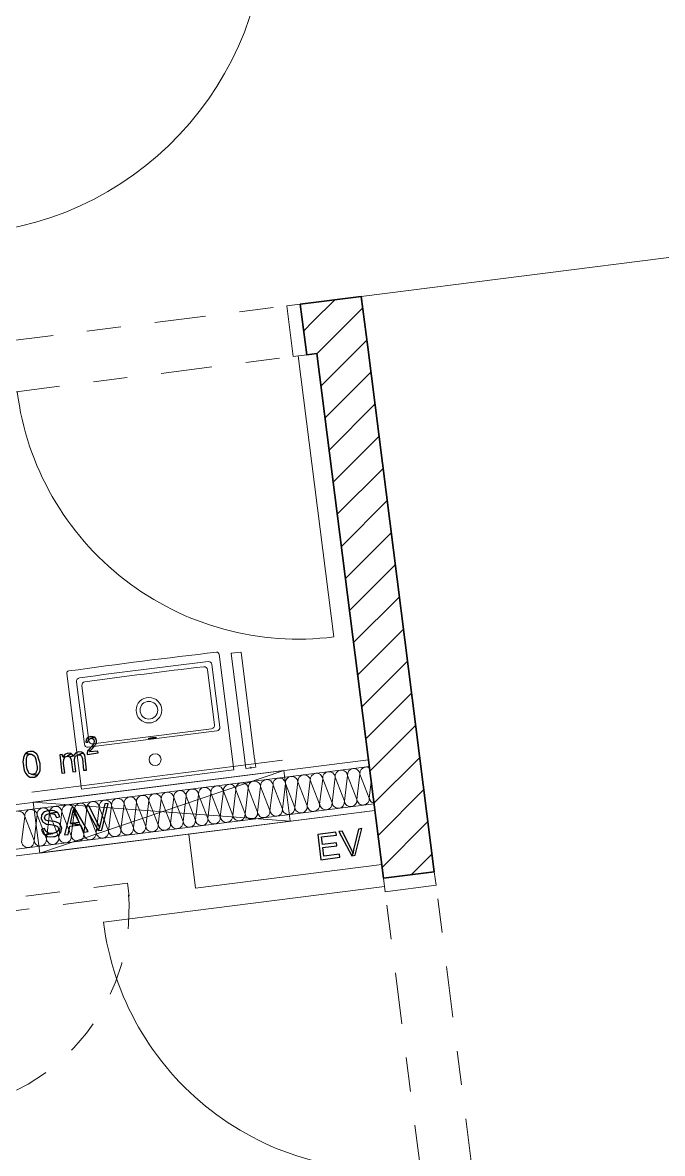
# Model space of a CAD drawing. Header units: metres. Extents: x 2713679.5 to 2713747.3, y 1226017.1 to 1226104.2.
# Drawn here: x 2713738.162 to 2713740.037, y 1226039.021 to 1226042.335 of the extents above; entities that cross this region are included whole.
import ezdxf

# ---------------------------------------------------------------- set-up
doc = ezdxf.new("R2010")
doc.units = ezdxf.units.M
doc.header["$MEASUREMENT"] = 0
for name, pattern in [('Achse', [0.115, 0, -0.04, 0.075, 0]), ('Strich 2_1mm', [0.15, 0.1, -0.05]), ('Strichpunkt 3_1_1mm Achsen', [0.25, 0.15, -0.05, 0, -0.05])]:
    doc.linetypes.add(name, pattern=pattern)
for name, color, linetype, true_color in [('haustechnik', 7, 'Continuous', 0x0332dd), ('raum', 7, 'Continuous', 0x000000), ('texte', 7, 'Continuous', 0x000000)]:
    doc.layers.add(name, color=color, linetype=linetype, true_color=true_color)
doc.layers.add('plangrafiken', color=251, linetype='Continuous')
doc.layers.add('waende_stuetzen', color=250, linetype='Continuous')

msp = doc.modelspace()

# ---------------------------------------------------------------- linework, layer by layer
at = {"layer": 'haustechnik', "color": 152, "linetype": 'Continuous', "lineweight": 13, "true_color": 0x0365dd}
for p, q in [((2713738.9238, 1226040.1728), (2713738.1897, 1226040.0796)), ((2713738.9276, 1226040.143), (2713738.1934, 1226040.0499)), ((2713738.9276, 1226040.143), (2713738.2123, 1226039.9011)), ((2713738.9464, 1226039.9942), (2713738.9276, 1226040.143)), ((2713738.1934, 1226040.0499), (2713738.9464, 1226039.9942)), ((2713738.1934, 1226040.0499), (2713738.2123, 1226039.9011)), ((2713738.2123, 1226039.9011), (2713738.9464, 1226039.9942))]:
    msp.add_line(p, q, dxfattribs=at)
at = {"layer": 'haustechnik', "color": 106, "linetype": 'Continuous', "lineweight": 13, "true_color": 0x008a1e}
for p, q in [((2713739.1945, 1226040.0257), (2713738.6488, 1226039.9565)), ((2713739.2146, 1226039.867), (2713739.1945, 1226040.0257)), ((2713738.6488, 1226039.9565), (2713738.669, 1226039.7977)), ((2713738.669, 1226039.7977), (2713739.2146, 1226039.867))]:
    msp.add_line(p, q, dxfattribs=at)
at = {"layer": 'plangrafiken', "color": 7, "linetype": 'Continuous', "lineweight": 13}
for p, q in [((2713738.7381, 1226040.4835), (2713738.7812, 1226040.1446)), ((2713738.7745, 1226040.4865), (2713738.7736, 1226040.4864)), ((2713738.7737, 1226040.4855), (2713738.8133, 1226040.1737)), ((2713738.8014, 1226040.4899), (2713738.7745, 1226040.4865)), ((2713738.8024, 1226040.49), (2713738.8014, 1226040.4899)), ((2713738.8421, 1226040.1773), (2713738.8025, 1226040.4891)), ((2713738.74, 1226040.2704), (2713738.7168, 1226040.4535)), ((2713738.3348, 1226040.088), (2713738.2918, 1226040.4269)), ((2713738.7041, 1226040.4383), (2713738.7246, 1226040.2765)), ((2713738.3432, 1226040.2201), (2713738.32, 1226040.4031)), ((2713738.3361, 1226040.3916), (2713738.3566, 1226040.2298)), ((2713738.3544, 1226040.2114), (2713738.7314, 1226040.2593)), ((2713738.3678, 1226040.2212), (2713738.7159, 1226040.2653)), ((2713738.8133, 1226040.1737), (2713738.8133, 1226040.1734)), ((2713738.8134, 1226040.1726), (2713738.8136, 1226040.1712)), ((2713738.8136, 1226040.1712), (2713738.8163, 1226040.1496)), ((2713738.8173, 1226040.1492), (2713738.8442, 1226040.1526)), ((2713738.8333, 1226040.1512), (2713738.8283, 1226040.1506)), ((2713738.8311, 1226040.1484), (2713738.8305, 1226040.1534)), ((2713738.8421, 1226040.1771), (2713738.8421, 1226040.1773)), ((2713738.8424, 1226040.1748), (2713738.8422, 1226040.1763)), ((2713738.8429, 1226040.1704), (2713738.8424, 1226040.1748)), ((2713738.8445, 1226040.1582), (2713738.8429, 1226040.1704)), ((2713738.8451, 1226040.1532), (2713738.8445, 1226040.1582)), ((2713738.8452, 1226040.1528), (2713738.8451, 1226040.1532)), ((2713738.7812, 1226040.1446), (2713738.3348, 1226040.088)), ((2713738.8163, 1226040.1496), (2713738.8164, 1226040.1491))]:
    msp.add_line(p, q, dxfattribs=at)
at = {"layer": 'plangrafiken', "color": 7, "linetype": 'Strich 2_1mm', "lineweight": 13}
for p, q in [((2713738.4698, 1226039.8128), (2713737.8795, 1226039.7379)), ((2713738.4746, 1226039.7749), (2713738.4698, 1226039.8128)), ((2713737.8843, 1226039.7), (2713738.4746, 1226039.7749))]:
    msp.add_line(p, q, dxfattribs=at)
at = {"layer": 'plangrafiken', "color": 7, "linetype": 'Continuous', "lineweight": 13}
for centre, radius in [((2713738.5322, 1226040.3197), 0.0375), ((2713738.5322, 1226040.3197), 0.026), ((2713738.5506, 1226040.1748), 0.0175)]:
    msp.add_circle(centre, radius, dxfattribs=at)
for centre, radius, start, end in [((2713740.6332, 1226023.764), 16.8335, 96.49048, 97.97467), ((2713738.7312, 1226040.4827), 0.007, 7.2441, 96.4905), ((2713740.6363, 1226023.7397), 16.8335, 96.58544, 97.87971), ((2713738.7069, 1226040.4522), 0.01, 7.2326, 96.5151), ((2713738.2988, 1226040.4278), 0.007, 97.9747, 187.221), ((2713740.7161, 1226023.1107), 17.454, 96.65619, 97.80896), ((2713738.6942, 1226040.4371), 0.01, 7.2326, 96.5923), ((2713738.3299, 1226040.4044), 0.01, 97.9501, 187.2326), ((2713738.346, 1226040.3929), 0.01, 97.8729, 187.2326), ((2713738.7147, 1226040.2753), 0.01, 277.2326, 7.2326), ((2713738.7301, 1226040.2692), 0.01, 277.2326, 7.2326), ((2713738.3531, 1226040.2213), 0.01, 187.2326, 277.2326), ((2713738.3665, 1226040.2311), 0.01, 187.2326, 277.2326)]:
    msp.add_arc(centre, radius, start, end, dxfattribs=at)
at = {"layer": 'plangrafiken', "color": 7, "linetype": 'Achse', "lineweight": 13}
msp.add_arc((2713737.8795, 1226039.7379), 0.595, 277.2326, 7.2326, dxfattribs=at)
at = {"layer": 'plangrafiken', "color": 7, "linetype": 'Continuous', "lineweight": 13}
for start_param, end_param in [(1.570796, 4.712389), (4.712389, 7.853982)]:
    msp.add_ellipse((2713738.5425, 1226040.2382), major_axis=(0.0119, 0.0015), ratio=0.087156, start_param=start_param, end_param=end_param, dxfattribs=at)
at = {"layer": 'raum', "color": 255, "linetype": 'Continuous', "lineweight": 13}
msp.add_line((2713739.1544, 1226041.5327), (2713740.9302, 1226041.758), dxfattribs=at)
at = {"layer": 'texte'}
for points in [[(2713738.3623, 1226040.2427), (2713738.3561, 1226040.2402), (2713738.3511, 1226040.2377), (2713738.3486, 1226040.2327), (2713738.3473, 1226040.2264), (2713738.3548, 1226040.2264), (2713738.3536, 1226040.2277), (2713738.3561, 1226040.2339), (2713738.3561, 1226040.2339), (2713738.3623, 1226040.2377), (2713738.3736, 1226040.2402), (2713738.3686, 1226040.2414)], [(2713738.3736, 1226040.2402), (2713738.3623, 1226040.2377), (2713738.3636, 1226040.2377), (2713738.3698, 1226040.2352), (2713738.3698, 1226040.2352), (2713738.3723, 1226040.2302), (2713738.3723, 1226040.2289), (2713738.3711, 1226040.2226), (2713738.3698, 1226040.2214), (2713738.3673, 1226040.2164), (2713738.3611, 1226040.2101), (2713738.3586, 1226040.2064), (2713738.3548, 1226040.2014), (2713738.3536, 1226040.2014), (2713738.3511, 1226040.1951), (2713738.3511, 1226040.1901), (2713738.3836, 1226040.1951), (2713738.3824, 1226040.2001), (2713738.3586, 1226040.1976), (2713738.3611, 1226040.2014), (2713738.3623, 1226040.2026), (2713738.3673, 1226040.2076), (2713738.3723, 1226040.2139), (2713738.3748, 1226040.2176), (2713738.3761, 1226040.2189), (2713738.3786, 1226040.2239), (2713738.3786, 1226040.2302), (2713738.3773, 1226040.2352)], [(2713738.1708, 1226040.1926), (2713738.1683, 1226040.1888), (2713738.1645, 1226040.1801), (2713738.1645, 1226040.1788), (2713738.1633, 1226040.1688), (2713738.1645, 1226040.1575), (2713738.1645, 1226040.155), (2713738.167, 1226040.1438), (2713738.1708, 1226040.135), (2713738.1758, 1226040.1288), (2713738.1758, 1226040.1288), (2713738.1833, 1226040.1237), (2713738.1933, 1226040.1237), (2713738.1983, 1226040.1237), (2713738.2058, 1226040.1288), (2713738.1921, 1226040.1313), (2713738.1896, 1226040.1313), (2713738.1808, 1226040.135), (2713738.1795, 1226040.1388), (2713738.1758, 1226040.1463), (2713738.1733, 1226040.1588), (2713738.1733, 1226040.1676), (2713738.1733, 1226040.1776), (2713738.1758, 1226040.1851), (2713738.177, 1226040.1876), (2713738.1846, 1226040.1913)], [(2713738.1833, 1226040.1989), (2713738.1783, 1226040.1976), (2713738.1708, 1226040.1926), (2713738.1846, 1226040.1913), (2713738.1883, 1226040.1913), (2713738.1958, 1226040.1863), (2713738.1983, 1226040.1838), (2713738.2008, 1226040.1751), (2713738.2033, 1226040.1626), (2713738.2046, 1226040.155), (2713738.2046, 1226040.145), (2713738.2021, 1226040.1388), (2713738.2008, 1226040.135), (2713738.1921, 1226040.1313), (2713738.2058, 1226040.1288), (2713738.2096, 1226040.1338), (2713738.2133, 1226040.1425), (2713738.2133, 1226040.1438), (2713738.2133, 1226040.1525), (2713738.2133, 1226040.1638), (2713738.2108, 1226040.1726), (2713738.2083, 1226040.1813), (2713738.2083, 1226040.1838), (2713738.2033, 1226040.1926), (2713738.2021, 1226040.1926), (2713738.1946, 1226040.1976), (2713738.1933, 1226040.1989)], [(2713738.2784, 1226040.1901), (2713738.2709, 1226040.1888), (2713738.2772, 1226040.135), (2713738.286, 1226040.1363), (2713738.2822, 1226040.1638), (2713738.2822, 1226040.1663), (2713738.2835, 1226040.1763), (2713738.2872, 1226040.1826), (2713738.2797, 1226040.1826)], [(2713738.2947, 1226040.1939), (2713738.2947, 1226040.1939), (2713738.286, 1226040.1901), (2713738.2797, 1226040.1826), (2713738.2872, 1226040.1826), (2713738.2935, 1226040.1851), (2713738.3047, 1226040.1926), (2713738.3047, 1226040.1926)], [(2713738.3047, 1226040.1926), (2713738.2935, 1226040.1851), (2713738.301, 1226040.1826), (2713738.311, 1226040.1863)], [(2713738.326, 1226040.1976), (2713738.326, 1226040.1976), (2713738.3173, 1226040.1939), (2713738.311, 1226040.1863), (2713738.301, 1226040.1826), (2713738.3047, 1226040.1738), (2713738.3097, 1226040.1388), (2713738.3185, 1226040.14), (2713738.3147, 1226040.1713), (2713738.3147, 1226040.1751), (2713738.316, 1226040.1838), (2713738.3173, 1226040.1851), (2713738.326, 1226040.1888), (2713738.3398, 1226040.1951), (2713738.336, 1226040.1964)], [(2713738.3398, 1226040.1951), (2713738.326, 1226040.1888), (2713738.331, 1226040.1888), (2713738.3348, 1226040.1851), (2713738.3373, 1226040.1776), (2713738.341, 1226040.1438), (2713738.3498, 1226040.1438), (2713738.346, 1226040.1813), (2713738.3448, 1226040.1876)], [(2713738.2399, 1226040.0259), (2713738.2356, 1226040.0252), (2713738.2268, 1226040.0215), (2713738.2239, 1226040.0201), (2713738.218, 1226040.0127), (2713738.2173, 1226040.0113), (2713738.2166, 1226040.0018), (2713738.2166, 1226040.0018), (2713738.2202, 1226039.993), (2713738.2209, 1226039.9923), (2713738.229, 1226039.9872), (2713738.2326, 1226039.9857), (2713738.2436, 1226039.9843), (2713738.2494, 1226039.9835), (2713738.2575, 1226039.9821), (2713738.2648, 1226039.9791), (2713738.2677, 1226039.9733), (2713738.2662, 1226039.966), (2713738.2604, 1226039.9609), (2713738.2597, 1226039.9609), (2713738.2509, 1226039.9579), (2713738.2268, 1226039.9543), (2713738.2348, 1226039.9499), (2713738.2421, 1226039.9484), (2713738.2524, 1226039.9492), (2713738.2575, 1226039.9499), (2713738.2662, 1226039.9543), (2713738.2692, 1226039.9558), (2713738.275, 1226039.9631), (2713738.2757, 1226039.966), (2713738.2772, 1226039.9748), (2713738.2765, 1226039.9769), (2713738.2728, 1226039.985), (2713738.2706, 1226039.9872), (2713738.2619, 1226039.9916), (2713738.256, 1226039.993), (2713738.2451, 1226039.9945), (2713738.2363, 1226039.9952), (2713738.2297, 1226039.9974), (2713738.2261, 1226040.004), (2713738.229, 1226040.012), (2713738.2319, 1226040.0142), (2713738.2414, 1226040.0171), (2713738.2633, 1226040.0208), (2713738.2546, 1226040.0252), (2713738.2494, 1226040.0259)], [(2713738.2633, 1226040.0208), (2713738.2414, 1226040.0171), (2713738.2465, 1226040.0171), (2713738.2546, 1226040.0149), (2713738.2567, 1226040.0135), (2713738.2611, 1226040.0054), (2713738.2706, 1226040.0069), (2713738.2699, 1226040.0098), (2713738.2655, 1226040.0186)], [(2713738.3145, 1226040.0339), (2713738.3042, 1226040.0325), (2713738.2852, 1226039.9543), (2713738.2955, 1226039.9558), (2713738.3006, 1226039.9799), (2713738.332, 1226039.9835), (2713738.3028, 1226039.9879), (2713738.3079, 1226040.0106), (2713738.3086, 1226040.0157), (2713738.3101, 1226040.0252)], [(2713738.3145, 1226040.0339), (2713738.3101, 1226040.0252), (2713738.3123, 1226040.0201), (2713738.3174, 1226040.0106), (2713738.3276, 1226039.9908), (2713738.3028, 1226039.9879), (2713738.332, 1226039.9835), (2713738.343, 1226039.9623), (2713738.3547, 1226039.9638)], [(2713738.3561, 1226040.0391), (2713738.3452, 1226040.0376), (2713738.3839, 1226039.9674), (2713738.3875, 1226039.9762), (2713738.3868, 1226039.9791), (2713738.3824, 1226039.9879)], [(2713738.4131, 1226040.0464), (2713738.4036, 1226040.0449), (2713738.3905, 1226039.9886), (2713738.3897, 1226039.9857), (2713738.3875, 1226039.9762), (2713738.3839, 1226039.9674), (2713738.3941, 1226039.9682)], [(2713738.2268, 1226039.9726), (2713738.2173, 1226039.9704), (2713738.2188, 1226039.966), (2713738.2231, 1226039.9572), (2713738.2268, 1226039.9543), (2713738.2509, 1226039.9579), (2713738.2487, 1226039.9579), (2713738.2392, 1226039.9587), (2713738.2392, 1226039.9587), (2713738.2312, 1226039.9638), (2713738.2304, 1226039.9638)], [(2713739.0803, 1226039.9623), (2713739.0269, 1226039.9558), (2713739.0364, 1226039.8812), (2713739.0912, 1226039.8885), (2713739.0905, 1226039.8973), (2713739.0445, 1226039.8915), (2713739.0415, 1226039.917), (2713739.0825, 1226039.9221), (2713739.0817, 1226039.9309), (2713739.0408, 1226039.9258), (2713739.0379, 1226039.9484), (2713739.0817, 1226039.9536)], [(2713739.0985, 1226039.9653), (2713739.0883, 1226039.9638), (2713739.1263, 1226039.8929), (2713739.1307, 1226039.9017), (2713739.1292, 1226039.9046), (2713739.1248, 1226039.9134)], [(2713739.1563, 1226039.9726), (2713739.146, 1226039.9711), (2713739.1329, 1226039.9141), (2713739.1321, 1226039.9112), (2713739.1307, 1226039.9017), (2713739.1263, 1226039.8929), (2713739.1365, 1226039.8944)]]:
    msp.add_lwpolyline(points, close=True, dxfattribs=at)
at = {"layer": 'waende_stuetzen', "color": 7, "linetype": 'Strichpunkt 3_1_1mm Achsen', "lineweight": 13}
for p, q in [((2713738.1028, 1226041.3992), (2713738.9758, 1226041.51)), ((2713738.1217, 1226041.2504), (2713738.9947, 1226041.3612)), ((2713739.3304, 1226038.9543), (2713739.2196, 1226039.8273)), ((2713739.4792, 1226038.9732), (2713739.3684, 1226039.8462))]:
    msp.add_line(p, q, dxfattribs=at)
at = {"layer": 'waende_stuetzen', "color": 7, "linetype": 'Continuous', "lineweight": 13}
for p, q in [((2713738.9362, 1226041.505), (2713738.9758, 1226041.51)), ((2713738.955, 1226041.3562), (2713738.9362, 1226041.505)), ((2713738.9947, 1226041.3612), (2713738.955, 1226041.3562)), ((2713738.9699, 1226041.358), (2713739.0744, 1226040.5346)), ((2713739.1919, 1226040.0456), (2713739.1781, 1226040.1547)), ((2713739.0325, 1226040.0438), (2713739.0415, 1226040.1189)), ((2713739.0689, 1226040.0484), (2713739.0415, 1226040.1189)), ((2713739.0689, 1226040.0484), (2713739.0778, 1226040.1235)), ((2713739.1053, 1226040.053), (2713739.0778, 1226040.1235)), ((2713739.1053, 1226040.053), (2713739.1142, 1226040.1281)), ((2713739.1416, 1226040.0577), (2713739.1142, 1226040.1281)), ((2713739.1416, 1226040.0577), (2713739.1506, 1226040.1327)), ((2713739.178, 1226040.0623), (2713739.1506, 1226040.1327)), ((2713738.7779, 1226040.0115), (2713738.7868, 1226040.0865)), ((2713738.8143, 1226040.0161), (2713738.7868, 1226040.0865)), ((2713738.8143, 1226040.0161), (2713738.8232, 1226040.0912)), ((2713738.8506, 1226040.0207), (2713738.8232, 1226040.0912)), ((2713738.8506, 1226040.0207), (2713738.8596, 1226040.0958)), ((2713738.887, 1226040.0253), (2713738.8596, 1226040.0958)), ((2713738.887, 1226040.0253), (2713738.896, 1226040.1004)), ((2713738.9234, 1226040.03), (2713738.896, 1226040.1004)), ((2713738.9234, 1226040.03), (2713738.9323, 1226040.105)), ((2713738.9598, 1226040.0346), (2713738.9323, 1226040.105)), ((2713738.9598, 1226040.0346), (2713738.9687, 1226040.1096)), ((2713738.9961, 1226040.0392), (2713738.9687, 1226040.1096)), ((2713738.9961, 1226040.0392), (2713739.0051, 1226040.1142)), ((2713739.0325, 1226040.0438), (2713739.0051, 1226040.1142)), ((2713739.178, 1226040.0623), (2713739.1837, 1226040.1102)), ((2713738.5233, 1226039.9792), (2713738.5322, 1226040.0542)), ((2713738.5596, 1226039.9838), (2713738.5322, 1226040.0542)), ((2713738.5596, 1226039.9838), (2713738.5686, 1226040.0588)), ((2713738.596, 1226039.9884), (2713738.5686, 1226040.0588)), ((2713738.596, 1226039.9884), (2713738.605, 1226040.0635)), ((2713738.6324, 1226039.993), (2713738.605, 1226040.0635)), ((2713738.6324, 1226039.993), (2713738.6413, 1226040.0681)), ((2713738.6688, 1226039.9976), (2713738.6413, 1226040.0681)), ((2713738.6688, 1226039.9976), (2713738.6777, 1226040.0727)), ((2713738.7051, 1226040.0023), (2713738.6777, 1226040.0727)), ((2713738.7051, 1226040.0023), (2713738.7141, 1226040.0773)), ((2713738.7415, 1226040.0069), (2713738.7141, 1226040.0773)), ((2713738.7415, 1226040.0069), (2713738.7505, 1226040.0819)), ((2713738.7779, 1226040.0115), (2713738.7505, 1226040.0819)), ((2713738.2686, 1226039.9469), (2713738.2776, 1226040.0219)), ((2713738.305, 1226039.9515), (2713738.2776, 1226040.0219)), ((2713738.305, 1226039.9515), (2713738.314, 1226040.0265)), ((2713738.3414, 1226039.9561), (2713738.314, 1226040.0265)), ((2713738.3414, 1226039.9561), (2713738.3503, 1226040.0312)), ((2713738.3778, 1226039.9607), (2713738.3503, 1226040.0312)), ((2713738.3778, 1226039.9607), (2713738.3867, 1226040.0358)), ((2713738.4141, 1226039.9653), (2713738.3867, 1226040.0358)), ((2713738.4141, 1226039.9653), (2713738.4231, 1226040.0404)), ((2713738.4505, 1226039.9699), (2713738.4231, 1226040.0404)), ((2713738.4505, 1226039.9699), (2713738.4595, 1226040.045)), ((2713738.4869, 1226039.9746), (2713738.4595, 1226040.045)), ((2713738.4869, 1226039.9746), (2713738.4958, 1226040.0496)), ((2713738.5233, 1226039.9792), (2713738.4958, 1226040.0496)), ((2713738.1595, 1226039.933), (2713738.1685, 1226040.0081)), ((2713738.1959, 1226039.9376), (2713738.1685, 1226040.0081)), ((2713738.1959, 1226039.9376), (2713738.2048, 1226040.0127)), ((2713738.2323, 1226039.9422), (2713738.2048, 1226040.0127)), ((2713738.2323, 1226039.9422), (2713738.2412, 1226040.0173)), ((2713738.2686, 1226039.9469), (2713738.2412, 1226040.0173)), ((2713739.2196, 1226039.8273), (2713739.2247, 1226039.7876)), ((2713739.3735, 1226039.8065), (2713739.3684, 1226039.8462)), ((2713739.2228, 1226039.8025), (2713738.3994, 1226039.698)), ((2713739.2247, 1226039.7876), (2713739.3735, 1226039.8065))]:
    msp.add_line(p, q, dxfattribs=at)
at = {"layer": 'waende_stuetzen', "color": 7, "linetype": 'Continuous', "lineweight": 35}
for p, q in [((2713739.1544, 1226041.5327), (2713738.9758, 1226041.51)), ((2713738.9947, 1226041.3612), (2713738.9758, 1226041.51)), ((2713739.1544, 1226041.5327), (2713739.1733, 1226041.3839)), ((2713739.3684, 1226039.8462), (2713739.1733, 1226041.3839)), ((2713738.9947, 1226041.3612), (2713739.0245, 1226041.365)), ((2713739.0245, 1226041.365), (2713739.2196, 1226039.8273)), ((2713739.2196, 1226039.8273), (2713739.3684, 1226039.8462))]:
    msp.add_line(p, q, dxfattribs=at)
at = {"layer": 'waende_stuetzen', "color": 18, "linetype": 'Continuous', "lineweight": 0, "true_color": 0x000000}
for p, q in [((2713739.0126, 1226041.4589), (2713739.0765, 1226041.5228)), ((2713739.0248, 1226041.365), (2713739.1587, 1226041.4989)), ((2713738.9857, 1226041.432), (2713739.0126, 1226041.4589)), ((2713739.0365, 1226041.2706), (2713739.1462, 1226041.3804)), ((2713739.1462, 1226041.3804), (2713739.1706, 1226041.4048)), ((2713739.0245, 1226041.3648), (2713739.0248, 1226041.365)), ((2713739.0484, 1226041.1765), (2713739.1826, 1226041.3107)), ((2713739.0603, 1226041.0824), (2713739.1945, 1226041.2166)), ((2713739.0723, 1226040.9883), (2713739.2065, 1226041.1225)), ((2713739.0842, 1226040.8942), (2713739.2184, 1226041.0283)), ((2713739.0962, 1226040.8), (2713739.2304, 1226040.9342)), ((2713739.1081, 1226040.7059), (2713739.2423, 1226040.8401)), ((2713739.1201, 1226040.6118), (2713739.2542, 1226040.746)), ((2713739.132, 1226040.5177), (2713739.2662, 1226040.6518)), ((2713739.144, 1226040.4235), (2713739.2781, 1226040.5577)), ((2713739.1559, 1226040.3294), (2713739.2901, 1226040.4636)), ((2713739.1679, 1226040.2353), (2713739.302, 1226040.3695)), ((2713739.1798, 1226040.1412), (2713739.314, 1226040.2754)), ((2713739.1917, 1226040.0471), (2713739.3259, 1226040.1812)), ((2713739.2037, 1226039.9529), (2713739.3379, 1226040.0871)), ((2713739.2156, 1226039.8588), (2713739.3498, 1226039.993)), ((2713739.3004, 1226039.8376), (2713739.3617, 1226039.8989))]:
    msp.add_line(p, q, dxfattribs=at)
at = {"layer": 'waende_stuetzen', "color": 7, "linetype": 'Continuous', "lineweight": 18}
for p, q in [((2713739.1781, 1226040.1547), (2713737.4244, 1226039.9321)), ((2713739.1756, 1226040.1745), (2713737.4417, 1226039.9545)), ((2713739.1781, 1226040.1547), (2713739.1756, 1226040.1745)), ((2713737.2126, 1226039.7742), (2713739.1945, 1226040.0257)), ((2713737.4382, 1226039.823), (2713739.1919, 1226040.0456)), ((2713739.1945, 1226040.0257), (2713739.1919, 1226040.0456))]:
    msp.add_line(p, q, dxfattribs=at)
at = {"layer": 'waende_stuetzen', "color": 7, "linetype": 'Continuous', "lineweight": 13}
for centre, radius, start, end in [((2713737.9448, 1226042.6442), 0.93, 277.2326, 7.2326), ((2713738.9699, 1226041.358), 0.83, 187.2326, 277.2326), ((2713739.1688, 1226040.135), 0.0183, 97.2326, 187.2326), ((2713739.1688, 1226040.135), 0.0183, 57.5633, 97.2326), ((2713738.9142, 1226040.1027), 0.0183, 97.2326, 187.2326), ((2713738.9142, 1226040.1027), 0.0183, 7.2326, 97.2326), ((2713738.9505, 1226040.1073), 0.0183, 97.2326, 187.2326), ((2713738.9505, 1226040.1073), 0.0183, 7.2326, 97.2326), ((2713738.9869, 1226040.1119), 0.0183, 97.2326, 187.2326), ((2713738.9869, 1226040.1119), 0.0183, 7.2326, 97.2326), ((2713739.0233, 1226040.1166), 0.0183, 97.2326, 187.2326), ((2713739.0233, 1226040.1166), 0.0183, 7.2326, 97.2326), ((2713739.0597, 1226040.1212), 0.0183, 97.2326, 187.2326), ((2713739.0597, 1226040.1212), 0.0183, 7.2326, 97.2326), ((2713739.096, 1226040.1258), 0.0183, 97.2326, 187.2326), ((2713739.096, 1226040.1258), 0.0183, 7.2326, 97.2326), ((2713739.1324, 1226040.1304), 0.0183, 97.2326, 187.2326), ((2713739.1324, 1226040.1304), 0.0183, 7.2326, 97.2326), ((2713738.6232, 1226040.0658), 0.0183, 97.2326, 187.2326), ((2713738.6232, 1226040.0658), 0.0183, 7.2326, 97.2326), ((2713738.6595, 1226040.0704), 0.0183, 97.2326, 187.2326), ((2713738.6595, 1226040.0704), 0.0183, 7.2326, 97.2326), ((2713738.6959, 1226040.075), 0.0183, 97.2326, 187.2326), ((2713738.6959, 1226040.075), 0.0183, 7.2326, 97.2326), ((2713738.7323, 1226040.0796), 0.0183, 97.2326, 187.2326), ((2713738.7323, 1226040.0796), 0.0183, 7.2326, 97.2326), ((2713738.7687, 1226040.0842), 0.0183, 97.2326, 187.2326), ((2713738.7687, 1226040.0842), 0.0183, 7.2326, 97.2326), ((2713738.805, 1226040.0889), 0.0183, 97.2326, 187.2326), ((2713738.805, 1226040.0889), 0.0183, 7.2326, 97.2326), ((2713738.8414, 1226040.0935), 0.0183, 97.2326, 187.2326), ((2713738.8414, 1226040.0935), 0.0183, 7.2326, 97.2326), ((2713738.8778, 1226040.0981), 0.0183, 97.2326, 187.2326), ((2713738.8778, 1226040.0981), 0.0183, 7.2326, 97.2326), ((2713738.3685, 1226040.0335), 0.0183, 97.2326, 187.2326), ((2713738.3685, 1226040.0335), 0.0183, 7.2326, 97.2326), ((2713738.4049, 1226040.0381), 0.0183, 97.2326, 187.2326), ((2713738.4049, 1226040.0381), 0.0183, 7.2326, 97.2326), ((2713738.4413, 1226040.0427), 0.0183, 97.2326, 187.2326), ((2713738.4413, 1226040.0427), 0.0183, 7.2326, 97.2326), ((2713738.4777, 1226040.0473), 0.0183, 97.2326, 187.2326), ((2713738.4777, 1226040.0473), 0.0183, 7.2326, 97.2326), ((2713738.514, 1226040.0519), 0.0183, 97.2326, 187.2326), ((2713738.514, 1226040.0519), 0.0183, 7.2326, 97.2326), ((2713738.5504, 1226040.0565), 0.0183, 97.2326, 187.2326), ((2713738.5504, 1226040.0565), 0.0183, 7.2326, 97.2326), ((2713738.5868, 1226040.0612), 0.0183, 97.2326, 187.2326), ((2713738.5868, 1226040.0612), 0.0183, 7.2326, 97.2326), ((2713739.0871, 1226040.0507), 0.0183, 277.2326, 7.2326), ((2713739.1235, 1226040.0553), 0.0183, 187.2326, 277.2326), ((2713739.1235, 1226040.0553), 0.0183, 277.2326, 7.2326), ((2713739.1598, 1226040.06), 0.0183, 187.2326, 277.2326), ((2713739.1598, 1226040.06), 0.0183, 277.2326, 7.2326), ((2713739.1962, 1226040.0646), 0.0183, 187.2326, 256.0313), ((2713738.1503, 1226040.0058), 0.0183, 7.2326, 97.2326), ((2713738.1867, 1226040.0104), 0.0183, 97.2326, 187.2326), ((2713738.1867, 1226040.0104), 0.0183, 7.2326, 97.2326), ((2713738.223, 1226040.015), 0.0183, 97.2326, 187.2326), ((2713738.223, 1226040.015), 0.0183, 7.2326, 97.2326), ((2713738.2594, 1226040.0196), 0.0183, 97.2326, 187.2326), ((2713738.2594, 1226040.0196), 0.0183, 7.2326, 97.2326), ((2713738.2958, 1226040.0242), 0.0183, 97.2326, 187.2326), ((2713738.2958, 1226040.0242), 0.0183, 7.2326, 97.2326), ((2713738.3322, 1226040.0288), 0.0183, 97.2326, 187.2326), ((2713738.3322, 1226040.0288), 0.0183, 7.2326, 97.2326), ((2713738.8325, 1226040.0184), 0.0183, 277.2326, 7.2326), ((2713738.8688, 1226040.023), 0.0183, 187.2326, 277.2326), ((2713738.8688, 1226040.023), 0.0183, 277.2326, 7.2326), ((2713738.9052, 1226040.0276), 0.0183, 187.2326, 277.2326), ((2713738.9052, 1226040.0276), 0.0183, 277.2326, 7.2326), ((2713738.9416, 1226040.0323), 0.0183, 187.2326, 277.2326), ((2713738.9416, 1226040.0323), 0.0183, 277.2326, 7.2326), ((2713738.978, 1226040.0369), 0.0183, 187.2326, 277.2326), ((2713738.978, 1226040.0369), 0.0183, 277.2326, 7.2326), ((2713739.0143, 1226040.0415), 0.0183, 187.2326, 277.2326), ((2713739.0143, 1226040.0415), 0.0183, 277.2326, 7.2326), ((2713739.0507, 1226040.0461), 0.0183, 187.2326, 277.2326), ((2713739.0507, 1226040.0461), 0.0183, 277.2326, 7.2326), ((2713739.0871, 1226040.0507), 0.0183, 187.2326, 277.2326), ((2713738.5778, 1226039.9861), 0.0183, 277.2326, 7.2326), ((2713738.6142, 1226039.9907), 0.0183, 187.2326, 277.2326), ((2713738.6142, 1226039.9907), 0.0183, 277.2326, 7.2326), ((2713738.6506, 1226039.9953), 0.0183, 187.2326, 277.2326), ((2713738.6506, 1226039.9953), 0.0183, 277.2326, 7.2326), ((2713738.687, 1226039.9999), 0.0183, 187.2326, 277.2326), ((2713738.687, 1226039.9999), 0.0183, 277.2326, 7.2326), ((2713738.7233, 1226040.0046), 0.0183, 187.2326, 277.2326), ((2713738.7233, 1226040.0046), 0.0183, 277.2326, 7.2326), ((2713738.7597, 1226040.0092), 0.0183, 187.2326, 277.2326), ((2713738.7597, 1226040.0092), 0.0183, 277.2326, 7.2326), ((2713738.7961, 1226040.0138), 0.0183, 187.2326, 277.2326), ((2713738.7961, 1226040.0138), 0.0183, 277.2326, 7.2326), ((2713738.8325, 1226040.0184), 0.0183, 187.2326, 277.2326), ((2713738.2868, 1226039.9492), 0.0183, 277.2326, 7.2326), ((2713738.3232, 1226039.9538), 0.0183, 187.2326, 277.2326), ((2713738.3232, 1226039.9538), 0.0183, 277.2326, 7.2326), ((2713738.3596, 1226039.9584), 0.0183, 187.2326, 277.2326), ((2713738.3596, 1226039.9584), 0.0183, 277.2326, 7.2326), ((2713738.396, 1226039.963), 0.0183, 187.2326, 277.2326), ((2713738.396, 1226039.963), 0.0183, 277.2326, 7.2326), ((2713738.4323, 1226039.9676), 0.0183, 187.2326, 277.2326), ((2713738.4323, 1226039.9676), 0.0183, 277.2326, 7.2326), ((2713738.4687, 1226039.9723), 0.0183, 187.2326, 277.2326), ((2713738.4687, 1226039.9723), 0.0183, 277.2326, 7.2326), ((2713738.5051, 1226039.9769), 0.0183, 187.2326, 277.2326), ((2713738.5051, 1226039.9769), 0.0183, 277.2326, 7.2326), ((2713738.5415, 1226039.9815), 0.0183, 187.2326, 277.2326), ((2713738.5415, 1226039.9815), 0.0183, 277.2326, 7.2326), ((2713738.5778, 1226039.9861), 0.0183, 187.2326, 277.2326), ((2713738.1777, 1226039.9353), 0.0183, 187.2326, 277.2326), ((2713738.1777, 1226039.9353), 0.0183, 277.2326, 7.2326), ((2713738.2141, 1226039.9399), 0.0183, 187.2326, 277.2326), ((2713738.2141, 1226039.9399), 0.0183, 277.2326, 7.2326), ((2713738.2505, 1226039.9446), 0.0183, 187.2326, 277.2326), ((2713738.2505, 1226039.9446), 0.0183, 277.2326, 7.2326), ((2713738.2868, 1226039.9492), 0.0183, 187.2326, 277.2326), ((2713739.2228, 1226039.8025), 0.83, 187.2326, 277.2326)]:
    msp.add_arc(centre, radius, start, end, dxfattribs=at)

doc.saveas('drawing.dxf')
